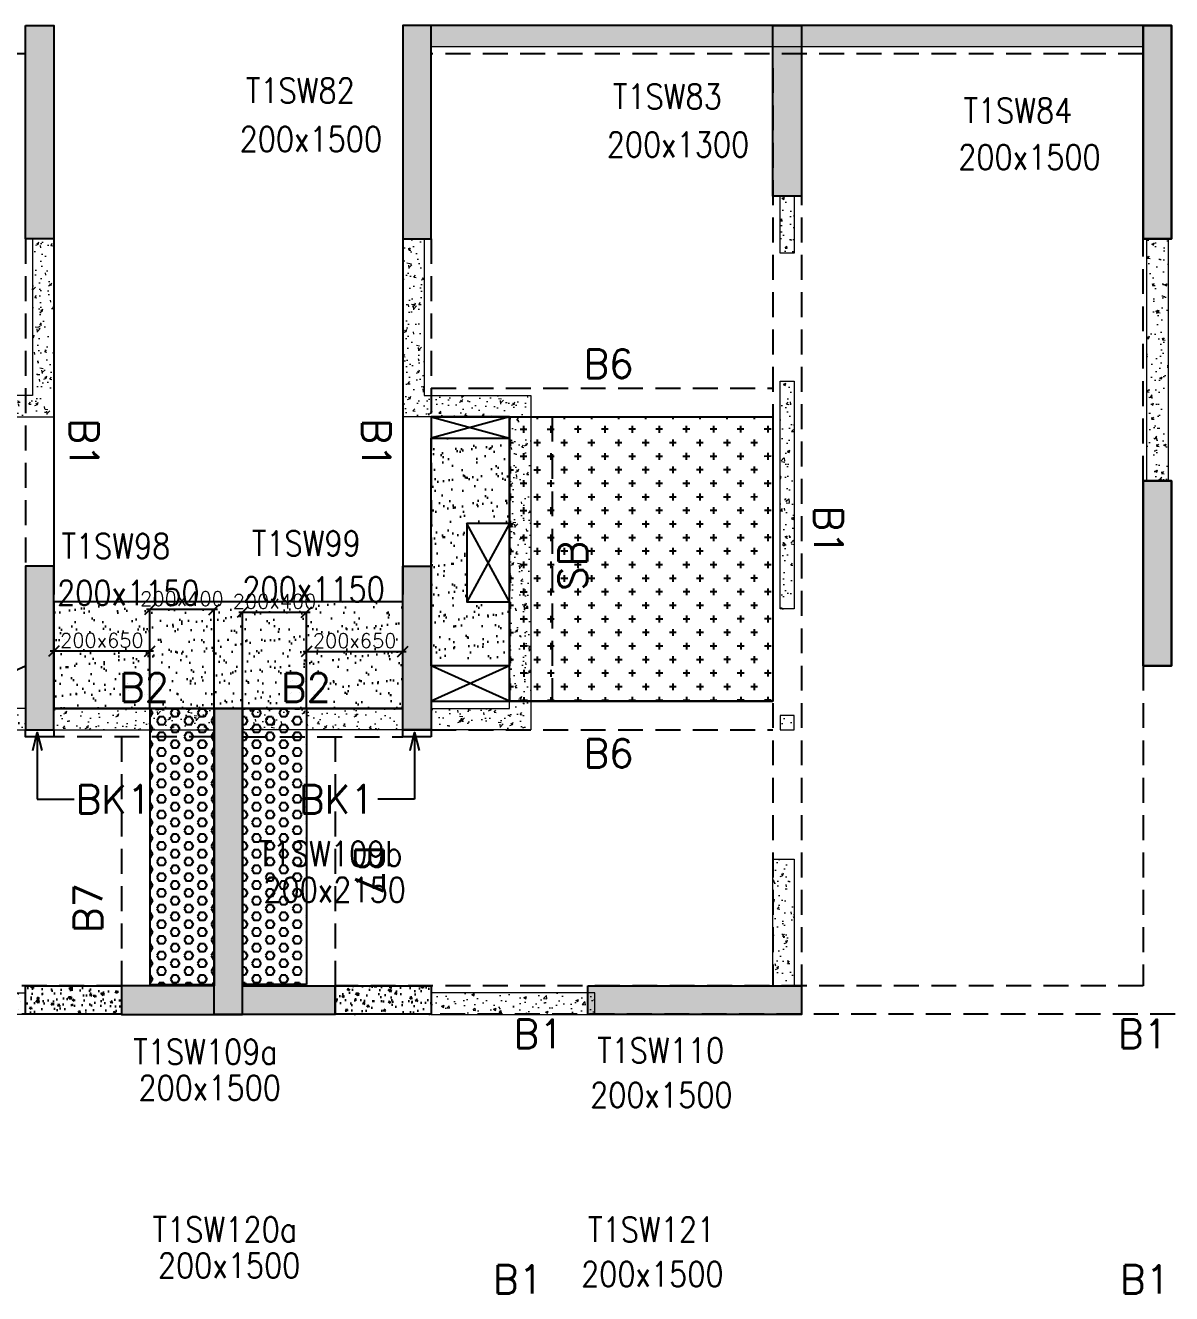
# Model space of a CAD drawing. Header units: millimetres. Extents: x 1078357 to 2594950, y -4969473 to -4636555.
# Drawn here: x 1979251 to 1987301, y -4662117 to -4653204 of the extents above; entities that cross this region are included whole.
import ezdxf

# ---------------------------------------------------------------- set-up
doc = ezdxf.new("R2010")
doc.units = ezdxf.units.MM
doc.header["$PDMODE"] = 35
for name, pattern in [('CONTINOUS', [0]), ('HIDDEN', [0.375, 0.25, -0.125]), ('New Retail block$0$CONTINOUS', [0])]:
    doc.linetypes.add(name, pattern=pattern)
doc.layers.get('0').update_dxf_attribs({"lineweight": 0})
doc.layers.get('Defpoints').update_dxf_attribs({"lineweight": 0})
for name, color, linetype, lineweight in [('A-_ANOTDIMA_D-', 6, 'Continuous', 13), ('COL. NO.', 30, 'Continuous', 25), ('COL. SIZE', 7, 'Continuous', 25), ('DIM', 9, 'Continuous', 25), ('HATCH', 8, 'Continuous', 30), ('RCC UPSTAND', 43, 'Continuous', 30), ('S-NON STR RCC WALL', 8, 'Continuous', 0)]:
    doc.layers.add(name, color=color, linetype=linetype, lineweight=lineweight)
for name, color, linetype in [('B-200x325', 201, 'HIDDEN'), ('B-200x375', 41, 'HIDDEN'), ('B-200x650', 241, 'HIDDEN'), ('B-300xSLAB THK.', 151, 'Continuous'), ('BK1-200x650', 241, 'HIDDEN'), ('DC BEAM NO.', 7, 'Continuous'), ('DROP SLAB', 8, 'Continuous'), ('NON STR. RCC WALL', 6, 'Continuous'), ('S-COLUMN_SHEAR WALL', 1, 'Continuous'), ('S-PROJECTION', 54, 'New Retail block$0$CONTINOUS'), ('SLAB FOLD', 8, 'Continuous')]:
    doc.layers.add(name, color=color, linetype=linetype)
doc.styles.add('Roman', font='romans')
doc.styles.add('ROMANS', font='romans.shx', dxfattribs={"width": 0.85})
doc.dimstyles.new('HARESH', dxfattribs={"dimtxt": 150, "dimasz": 75, "dimexe": 0, "dimexo": 0, "dimgap": 25, "dimtad": 1, "dimdec": 0, "dimdsep": 46, "dimtxsty": 'Roman', "dimblk": 'OBLIQUE', "dimcen": 225, "dimdle": 25, "dimclrd": 2, "dimclre": 2, "dimclrt": 7, "dimadec": 8, "dimazin": 1, "dimtfac": 1, "dimtdec": 0, "dimtmove": 0, "dimatfit": 0, "dimfxl": 1, "dimlwd": -1, "dimlwe": -1, "dimarcsym": 0})
pattern_1 = [(50, (-4410069.28, 23210408.14), (182.184669, -15.9390855), [19.05, -209.55]), (355, (-4410069.28, 23210408.14), (-35.2434214, 191.0568452), [15.24, -167.6405842]), (100.4514447, (-4410054.1, 23210406.81), (146.9412471, 175.1177519), [16.1900088, -178.0902446]), (46.1842, (-4410069.28, 23210458.94), (271.0790409, -42.042328), [28.575, -314.325]), (96.6355576, (-4410046.7, 23210455.44), (237.404134, 247.4261246), [24.2850231, -267.1356082]), (351.1841512, (-4410069.28, 23210458.94), (237.404134, 247.4261246), [22.859967, -251.459732]), (21, (-4410043.88, 23210446.24), (151.6143913, -102.2651982), [19.05, -209.55]), (326, (-4410043.88, 23210446.24), (61.8020283, 184.1879661), [15.24, -167.64]), (71.451445, (-4410031.24, 23210437.72), (213.4164193, 81.9227689), [16.1900088, -178.0899376]), (37.5, (-4410069.28, 23210408.14), (3.08860325, 84.55503887), [0, -165.608, 0, -170.18, 0, -168.275]), (7.5, (-4410069.28, 23210408.14), (66.8196625, 100.18057482), [0, -97.028, 0, -161.798, 0, -64.135]), (327.5, (-4410125.92, 23210408.14), (135.59059517, -5.728744), [0, -63.5, 0, -198.12, 0, -262.89]), (317.5, (-4410151.32, 23210408.14), (148.1291814, 25.42649103), [0, -82.55, 0, -131.572, 0, -186.69])]
pattern_2 = [(140, (-1216073.79, -7197373.38), (12.550427, 143.4520365), [15, -165]), (85, (-1216073.79, -7197373.38), (-150.438427, -27.7502667), [12, -132]), (190.4514445, (-1216072.74, -7197361.43), (-137.887998, 115.7017693), [12.7480384, -140.2284224]), (136.1842, (-1216113.79, -7197373.38), (33.103856, 213.448266), [22.5, -247.5]), (186.6356355, (-1216111.03, -7197355.6), (-194.82372, 186.932389), [19.122068, -210.342752]), (81.184164, (-1216113.8, -7197373.38), (-194.82372, 186.932389), [18, -198]), (111, (-1216103.79, -7197353.38), (80.523778, 119.3814104), [15, -165]), (56, (-1216103.79, -7197353.38), (-145.030009, 48.6630664), [12, -132]), (161.4514447, (-1216097.08, -7197343.43), (-64.5062306, 168.0444753), [12.748038, -140.2284224]), (127.5, (-1216073.79, -7197373.38), (-66.57877077, 2.43197106), [0, -130.4, 0, -134, 0, -132.5]), (97.5, (-1216073.79, -7197373.38), (-78.8823424, 52.6139075), [0, -76.4, 0, -127.4, 0, -50.5]), (57.5, (-1216073.79, -7197417.98), (4.51097435, 106.7644872), [0, -50, 0, -156, 0, -207]), (47.5, (-1216073.79, -7197437.98), (-20.0209965, 116.6372339), [0, -65, 0, -103.6, 0, -147])]
pattern_3 = [(180, (1932026.365, -4471198.795), (-7e-15, -54.992613), [31.75, -63.5]), (300, (1932026.365, -4471198.795), (47.625, 27.496307), [31.75, -63.5]), (240, (1931994.615, -4471198.795), (47.625, -27.496307), [31.75, -63.5])]

# ---------------------------------------------------------------- blocks, each defined once
blk = doc.blocks.new('_Oblique')
at = {"color": 0, "linetype": 'ByBlock', "lineweight": -2}
blk.add_line((-0.5, -0.5), (0.5, 0.5), dxfattribs=at)
blk = doc.blocks.new('*D1504')
at = {"layer": 'Defpoints', "color": 0, "ltscale": 700, "transparency": 16777216}
for p in [(1980125.9, -4657308.2), (1980125.9, -4658003.3, 0), (1980576, -4658003.3, 0)]:
    blk.add_point(p, dxfattribs=at)
at = {"layer": 'DIM', "color": 2, "ltscale": 700, "transparency": 16777216}
for p, q in [((1980601, -4657308.2), (1980100.9, -4657308.2)), ((1980125.9, -4658003.3), (1980125.9, -4657308.2)), ((1980576, -4658003.3), (1980576, -4657308.2))]:
    blk.add_line(p, q, dxfattribs=at)
at = {"layer": 'DIM', "color": 2, "ltscale": 700, "transparency": 16777216, "xscale": 75, "yscale": 75, "zscale": 75, "rotation": 180}
blk.add_blockref('_Oblique', (1980125.9, -4657308.2), dxfattribs=at)
at = {"layer": 'DIM', "color": 2, "ltscale": 700, "transparency": 16777216, "xscale": 75, "yscale": 75, "zscale": 75}
blk.add_blockref('_Oblique', (1980576, -4657308.2), dxfattribs=at)
at = {"layer": 'DIM', "color": 7, "ltscale": 700, "transparency": 16777216, "insert": (1980350.9, -4657233.2), "char_height": 150, "attachment_point": 5, "style": 'Roman'}
blk.add_mtext('{\\H0.666667x;200x400}', dxfattribs=at)
blk = doc.blocks.new('*D1505')
at = {"layer": 'Defpoints', "color": 0, "ltscale": 700, "transparency": 16777216}
for p in [(1979451.2, -4657601.2), (1979451.2, -4658003.3, 0), (1980125.9, -4658003.3, 0)]:
    blk.add_point(p, dxfattribs=at)
at = {"layer": 'DIM', "color": 2, "ltscale": 700, "transparency": 16777216}
for p, q in [((1980150.9, -4657601.2), (1979426.2, -4657601.2)), ((1979451.2, -4658003.3), (1979451.2, -4657601.2)), ((1980125.9, -4658003.3), (1980125.9, -4657601.2))]:
    blk.add_line(p, q, dxfattribs=at)
at = {"layer": 'DIM', "color": 2, "ltscale": 700, "transparency": 16777216, "xscale": 75, "yscale": 75, "zscale": 75, "rotation": 180}
blk.add_blockref('_Oblique', (1979451.2, -4657601.2), dxfattribs=at)
at = {"layer": 'DIM', "color": 2, "ltscale": 700, "transparency": 16777216, "xscale": 75, "yscale": 75, "zscale": 75}
blk.add_blockref('_Oblique', (1980125.9, -4657601.2), dxfattribs=at)
at = {"layer": 'DIM', "color": 7, "ltscale": 700, "transparency": 16777216, "insert": (1979788.5, -4657526.2), "char_height": 150, "attachment_point": 5, "style": 'Roman'}
blk.add_mtext('{\\H0.666667x;200x650}', dxfattribs=at)
blk = doc.blocks.new('*D1506')
at = {"layer": 'Defpoints', "color": 0, "ltscale": 700, "transparency": 16777216}
for p in [(1981226.2, -4657326.5), (1980776, -4658003.3, 0), (1981226.2, -4658003.3, 0)]:
    blk.add_point(p, dxfattribs=at)
at = {"layer": 'DIM', "color": 2, "ltscale": 700, "transparency": 16777216}
for p, q in [((1980751, -4657326.5), (1981251.2, -4657326.5)), ((1980776, -4658003.3), (1980776, -4657326.5)), ((1981226.2, -4658003.3), (1981226.2, -4657326.5))]:
    blk.add_line(p, q, dxfattribs=at)
at = {"layer": 'DIM', "color": 2, "ltscale": 700, "transparency": 16777216, "xscale": 75, "yscale": 75, "zscale": 75, "rotation": 180}
blk.add_blockref('_Oblique', (1980776, -4657326.5), dxfattribs=at)
at = {"layer": 'DIM', "color": 2, "ltscale": 700, "transparency": 16777216, "xscale": 75, "yscale": 75, "zscale": 75}
blk.add_blockref('_Oblique', (1981226.2, -4657326.5), dxfattribs=at)
at = {"layer": 'DIM', "color": 7, "ltscale": 700, "transparency": 16777216, "insert": (1981001.1, -4657251.5), "char_height": 150, "attachment_point": 5, "style": 'Roman'}
blk.add_mtext('{\\H0.666667x;200x400}', dxfattribs=at)
blk = doc.blocks.new('*D1507')
at = {"layer": 'Defpoints', "color": 0, "ltscale": 700, "transparency": 16777216}
for p in [(1981901, -4657603.2), (1981226.2, -4658003.3, 0), (1981901, -4658003.3, 0)]:
    blk.add_point(p, dxfattribs=at)
at = {"layer": 'DIM', "color": 2, "ltscale": 700, "transparency": 16777216}
for p, q in [((1981201.2, -4657603.2), (1981926, -4657603.2)), ((1981226.2, -4658003.3), (1981226.2, -4657603.2)), ((1981901, -4658003.3), (1981901, -4657603.2))]:
    blk.add_line(p, q, dxfattribs=at)
at = {"layer": 'DIM', "color": 2, "ltscale": 700, "transparency": 16777216, "xscale": 75, "yscale": 75, "zscale": 75, "rotation": 180}
blk.add_blockref('_Oblique', (1981226.2, -4657603.2), dxfattribs=at)
at = {"layer": 'DIM', "color": 2, "ltscale": 700, "transparency": 16777216, "xscale": 75, "yscale": 75, "zscale": 75}
blk.add_blockref('_Oblique', (1981901, -4657603.2), dxfattribs=at)
at = {"layer": 'DIM', "color": 7, "ltscale": 700, "transparency": 16777216, "insert": (1981563.6, -4657528.2), "char_height": 150, "attachment_point": 5, "style": 'Roman'}
blk.add_mtext('{\\H0.666667x;200x650}', dxfattribs=at)
blk = doc.blocks.new('G$CD63B60BD')
at = {"layer": 'COL. NO.', "linetype": 'Continuous', "style": 'ROMANS', "width": 0.85}
for s, p in [('T1SW82', (51473.7, 15355.1, -320.4)), ('T1SW83', (54051.3, 15312.4, -320.4)), ('T1SW84', (56513, 15214, -320.4)), ('T1SW98', (50178.3, 12153.5, -320.4)), ('T1SW99', (51515.8, 12172.6, -320.4)), ('T1SW109b', (51560.1, 9990.9, -320.4)), ('T1SW109a', (50682.7, 8599.4, -320.4)), ('T1SW110', (53940.3, 8609.2, -320.4)), ('T1SW120a', (50819.1, 7351, -320.4)), ('T1SW121', (53876.8, 7350.6, -320.4))]:
    blk.add_text(s, height=175, dxfattribs=at).set_placement(p)
at = {"layer": 'COL. SIZE', "linetype": 'Continuous', "style": 'ROMANS', "width": 0.85}
for s, p in [('200x1500', (51429.5, 15013.4, -320.4)), ('200x1300', (54007.9, 14974.9, -320.4)), ('200x1500', (56476.2, 14886.5, -320.4)), ('200x1150', (50147.8, 11824.4, -320.4)), ('200x1150', (51448.7, 11849.2, -320.4)), ('200x2150', (51596.4, 9737.5, -320.4)), ('200x1500', (50719, 8346, -320.4)), ('200x1500', (53891.1, 8295.7, -320.4)), ('200x1500', (50855.3, 7097.7, -320.4)), ('200x1500', (53827.7, 7037.1, -320.4))]:
    blk.add_text(s, height=175, dxfattribs=at).set_placement(p)

msp = doc.modelspace()

# ---------------------------------------------------------------- hatches: boundary and pattern name
at = {"layer": 'DROP SLAB'}
h = msp.add_hatch(dxfattribs=at)
h.set_pattern_fill('CROSS', color=8, scale=15, angle=179.96921)
h.set_pattern_definition([(180.03079016, (-1335090.53, 9384502.61), (-95.1987999, -95.3011726), [47.625, -142.875]), (270.03079016, (-1335114.35, 9384526.41), (95.3011726, -95.1987999), [47.625, -142.875])])
h.paths.add_polyline_path([(1982651.2, -4655954.1), (1984501.2, -4655954.1), (1984501.2, -4657953.9), (1982651.2, -4657953.9)])
at = {"layer": 'HATCH'}
h = msp.add_hatch(dxfattribs=at)
h.set_pattern_fill('AR-SAND', color=8, scale=3, angle=179.97015)
h.set_pattern_definition([(37.47015413, (-3052781.78, 18702404.82), (-4.72361136, 146.8264517), [0, -115.824, 0, -129.54, 0, -123.825]), (7.4701541, (-3052781.78, 18702404.82), (134.9689868, 214.9772528), [0, -62.484, 0, -104.394, 0, -40.005]), (327.4701541, (-3052875.51, 18702404.87), (237.2979035, 0.3075449), [0, -38.1, 0, -137.16, 0, -179.07]), (317.4701541, (-3052875.5, 18702404.87), (229.1017424, 66.759465), [0, -19.05, 0, -89.916, 0, -102.87])])
h.paths.add_polyline_path([(1982101.2, -4656103.8), (1982651.2, -4656103.8), (1982651.2, -4656703.8), (1982351.2, -4656703.8), (1982351.2, -4657253.8), (1982651.2, -4657253.7), (1982651.2, -4657703.8), (1982101.2, -4657703.8)])
h = msp.add_hatch(dxfattribs=at)
h.set_pattern_fill('AR-SAND', color=8, scale=3, angle=179.97015)
h.set_pattern_definition([(37.4701541, (-2042356.74, 14018335.58), (-4.72361136, 146.8264517), [0, -115.824, 0, -129.54, 0, -123.825]), (7.4701541, (-2042356.74, 14018335.58), (134.9689868, 214.9772528), [0, -62.484, 0, -104.394, 0, -40.005]), (327.4701541, (-2042450.47, 14018335.63), (237.2979035, 0.3075449), [0, -38.1, 0, -137.16, 0, -179.07]), (317.4701541, (-2042450.47, 14018335.63), (229.1017424, 66.759465), [0, -19.05, 0, -89.916, 0, -102.87])])
h.paths.add_polyline_path([(1981901.2, -4657253.8), (1979451.2, -4657253.8), (1979451.5, -4658003.8), (1981901.5, -4658003.8)])
h = msp.add_hatch(dxfattribs=at)
h.set_pattern_fill('AR-SAND', color=8, scale=3, angle=179.97015)
h.set_pattern_definition([(37.4701541, (-2042356.83, 14018335.58), (-4.72361136, 146.8264517), [0, -115.824, 0, -129.54, 0, -123.825]), (7.4701541, (-2042356.83, 14018335.58), (134.9689868, 214.9772528), [0, -62.484, 0, -104.394, 0, -40.005]), (327.4701541, (-2042450.56, 14018335.63), (237.2979035, 0.3075449), [0, -38.1, 0, -137.16, 0, -179.07]), (317.4701541, (-2042450.56, 14018335.63), (229.1017424, 66.759465), [0, -19.05, 0, -89.916, 0, -102.87])])
h.paths.add_polyline_path([(1981901.4, -4657403.8), (1979451.4, -4657403.8), (1979451.4, -4658003.8), (1981901.4, -4658003.8)])
at = {"layer": 'RCC UPSTAND'}
h = msp.add_hatch(dxfattribs=at)
h.set_pattern_fill('AR-CONC', color=8, scale=20, angle=90)
h.set_pattern_definition(pattern_2)
h.paths.add_polyline_path([(1979251.2, -4659953.8), (1979926.2, -4659953.8), (1979926.2, -4660153.7), (1979251.2, -4660153.7)])
h = msp.add_hatch(dxfattribs=at)
h.set_pattern_fill('AR-CONC', color=8, scale=20, angle=90)
h.set_pattern_definition(pattern_2)
h.paths.add_polyline_path([(1981426.2, -4659953.7), (1982101.2, -4659953.7), (1982101.2, -4660153.7), (1981426.2, -4660153.7)])
at = {"layer": 'S-COLUMN_SHEAR WALL', "lineweight": 25}
h = msp.add_hatch(color=1, dxfattribs=at)
h.dxf.hatch_style = 1
h.paths.add_polyline_path([(1979251.2, -4653203.8), (1979451.2, -4653203.8), (1979451.2, -4654703.8), (1979251.2, -4654703.8)])
at = {"layer": 'S-COLUMN_SHEAR WALL', "lineweight": 25, "extrusion": (1.00316e-06, 1.91639e-11, 1)}
h = msp.add_hatch(color=1, dxfattribs=at)
h.dxf.hatch_style = 1
h.paths.add_polyline_path([(1982101.2, -4653203.8), (1981901.2, -4653203.8), (1981901.2, -4654703.8), (1982101.2, -4654703.8)])
at = {"layer": 'S-COLUMN_SHEAR WALL', "lineweight": 25}
h = msp.add_hatch(color=1, dxfattribs=at)
h.dxf.hatch_style = 1
h.paths.add_polyline_path([(1984501.2, -4654403.9), (1984701.2, -4654403.9), (1984701.2, -4653203.8), (1984501.2, -4653203.8)])
at = {"layer": 'S-COLUMN_SHEAR WALL', "lineweight": 25, "extrusion": (-1.00316e-06, 2.11765e-11, 1)}
h = msp.add_hatch(color=1, dxfattribs=at)
h.dxf.hatch_style = 1
h.paths.add_polyline_path([(1987101.2, -4653203.9), (1987301.2, -4653203.9), (1987301.2, -4654703.8), (1987101.2, -4654703.8)])
at = {"layer": 'S-COLUMN_SHEAR WALL', "lineweight": 25, "extrusion": (1.00316e-06, 1.91639e-11, 1)}
h = msp.add_hatch(color=1, dxfattribs=at)
h.dxf.hatch_style = 1
h.paths.add_polyline_path([(1987301.2, -4653203.9), (1987101.2, -4653203.9), (1987101.2, -4654703.8), (1987301.2, -4654703.8)])
at = {"layer": 'S-COLUMN_SHEAR WALL', "lineweight": 25, "extrusion": (-1.00316e-06, 2.11765e-11, 1)}
h = msp.add_hatch(color=1, dxfattribs=at)
h.dxf.hatch_style = 1
h.paths.add_polyline_path([(1987101.2, -4657703.8), (1987301.2, -4657703.8), (1987301.2, -4656403.8), (1987101.2, -4656403.8)])
at = {"layer": 'S-COLUMN_SHEAR WALL', "lineweight": 25, "extrusion": (1.00316e-06, 1.91639e-11, 1)}
h = msp.add_hatch(color=1, dxfattribs=at)
h.dxf.hatch_style = 1
h.paths.add_polyline_path([(1987301.2, -4657703.8), (1987101.2, -4657703.8), (1987101.2, -4656403.8), (1987301.2, -4656403.8)])
at = {"layer": 'S-COLUMN_SHEAR WALL', "lineweight": 25}
h = msp.add_hatch(color=1, dxfattribs=at)
h.dxf.hatch_style = 1
h.paths.add_polyline_path([(1979251.2, -4658153.8), (1979451.2, -4658153.8), (1979451.2, -4657003.8), (1979251.2, -4657003.8)])
at = {"layer": 'S-COLUMN_SHEAR WALL', "lineweight": 25, "extrusion": (1.00316e-06, 1.91639e-11, 1)}
h = msp.add_hatch(color=1, dxfattribs=at)
h.dxf.hatch_style = 1
h.paths.add_polyline_path([(1982101.2, -4658153.8), (1981901.2, -4658153.8), (1981901.2, -4657003.8), (1982101.2, -4657003.8)])
at = {"layer": 'S-COLUMN_SHEAR WALL', "lineweight": 25}
h = msp.add_hatch(color=1, dxfattribs=at)
h.dxf.hatch_style = 1
h.paths.add_polyline_path([(1980576.2, -4659953.8), (1979926.2, -4659953.8), (1979926.2, -4660153.8), (1980776.2, -4660153.8), (1980776.2, -4658003.8), (1980576.2, -4658003.8)])
at = {"layer": 'S-COLUMN_SHEAR WALL', "lineweight": 25, "extrusion": (1.00316e-06, 1.91639e-11, 1)}
h = msp.add_hatch(color=1, dxfattribs=at)
h.dxf.hatch_style = 1
h.paths.add_polyline_path([(1980776.2, -4659953.8), (1981426.2, -4659953.8), (1981426.2, -4660153.8), (1980576.2, -4660153.8), (1980576.2, -4658003.8), (1980776.2, -4658003.8)])
at = {"layer": 'S-COLUMN_SHEAR WALL', "lineweight": 25}
h = msp.add_hatch(color=1, dxfattribs=at)
h.dxf.hatch_style = 1
h.paths.add_polyline_path([(1983201.2, -4659953.8), (1984701.2, -4659953.8), (1984701.2, -4660153.8), (1983201.2, -4660153.8)])
at = {"layer": 'S-NON STR RCC WALL'}
h = msp.add_hatch(dxfattribs=at)
h.set_pattern_fill('AR-CONC', color=256, angle=180)
h.set_pattern_definition([(50, (-5507294, 27894427.33), (182.184669, -15.93908554), [19.05, -209.55]), (355, (-5507294, 27894427.33), (-35.2434214, 191.0568452), [15.24, -167.6405842]), (100.4514447, (-5507278.81, 27894426), (146.9412471, 175.1177519), [16.1900088, -178.0902446]), (46.1842, (-5507294, 27894478.13), (271.0790409, -42.042328), [28.575, -314.325]), (96.6355576, (-5507271.4, 27894474.62), (237.404134, 247.4261246), [24.2850231, -267.1356082]), (351.1841512, (-5507294, 27894478.13), (237.404134, 247.4261246), [22.859967, -251.459732]), (21, (-5507268.6, 27894465.43), (151.6143913, -102.2651982), [19.05, -209.55]), (326, (-5507268.6, 27894465.43), (61.8020283, 184.1879661), [15.24, -167.64]), (71.451445, (-5507255.96, 27894456.9), (213.4164193, 81.9227689), [16.1900088, -178.0899376]), (37.5, (-5507293.994, 27894427.326), (3.08860325, 84.55503887), [0, -165.608, 0, -170.18, 0, -168.275]), (7.5, (-5507293.99, 27894427.33), (66.8196625, 100.18057482), [0, -97.028, 0, -161.798, 0, -64.135]), (327.5, (-5507350.636, 27894427.326), (135.59059517, -5.72874399), [0, -63.5, 0, -198.12, 0, -262.89]), (317.5, (-5507376.04, 27894427.33), (148.1291814, 25.42649103), [0, -82.55, 0, -131.572, 0, -186.69])])
h.paths.add_polyline_path([(1982104.3, -4653203.8), (1987101.4, -4653203.8), (1987101.4, -4653353.8), (1982104.3, -4653353.8)])
h = msp.add_hatch(dxfattribs=at)
h.set_pattern_fill('AR-CONC', color=256, angle=180)
h.set_pattern_definition([(50, (1984614.44, -4793872.02), (182.18467, -15.93909), [19.05, -209.55]), (355, (1984614.44, -4793872.02), (-35.24342, 191.05685), [15.24, -167.64058]), (100.45144, (1984629.62, -4793873.35), (146.94125, 175.11775), [16.19, -178.09024]), (46.1842, (1984614.44, -4793821.22), (271.07904, -42.04233), [28.575, -314.325]), (96.63556, (1984637.03, -4793824.72), (237.40413, 247.4261), [24.285, -267.1356]), (351.18415, (1984614.44, -4793821.22), (237.40413, 247.4261), [22.85997, -251.45973]), (21, (1984639.84, -4793833.92), (151.61439, -102.2652), [19.05, -209.55]), (326, (1984639.84, -4793833.92), (61.80203, 184.18797), [15.24, -167.64]), (71.45144, (1984652.48, -4793842.44), (213.41642, 81.92277), [16.19, -178.08994]), (37.5, (1984614.44, -4793872.02), (3.088603, 84.55504), [0, -165.608, 0, -170.18, 0, -168.275]), (7.5, (1984614.44, -4793872.02), (66.81966, 100.180575), [0, -97.028, 0, -161.798, 0, -64.135]), (327.5, (1984557.8, -4793872.02), (135.590595, -5.728744), [0, -63.5, 0, -198.12, 0, -262.89]), (317.5, (1984532.4, -4793872.02), (148.12918, 25.42649), [0, -82.55, 0, -131.572, 0, -186.69])])
h.paths.add_polyline_path([(1984551.4, -4654403.8), (1984651.4, -4654403.8), (1984651.4, -4654803.8), (1984551.4, -4654803.8)])
h = msp.add_hatch(dxfattribs=at)
h.set_pattern_fill('AR-CONC', color=256)
h.set_pattern_definition(pattern_1)
h.paths.add_polyline_path([(1978551.4, -4655803.8), (1978551.4, -4658153.8), (1979251.4, -4658153.8), (1979251.4, -4658003.8), (1978701.4, -4658003.8), (1978701.4, -4655953.8), (1979451.4, -4655953.8), (1979451.4, -4654703.8), (1979301.4, -4654703.8), (1979301.4, -4655803.8)])
h = msp.add_hatch(dxfattribs=at)
h.set_pattern_fill('AR-CONC', color=256, angle=180)
h.set_pattern_definition(pattern_1)
h.paths.add_polyline_path([(1982801.4, -4655803.8), (1982801.4, -4658153.8), (1982101.4, -4658153.8), (1982101.4, -4658003.8), (1982651.4, -4658003.8), (1982651.4, -4655953.8), (1981901.4, -4655953.8), (1981901.4, -4654703.8), (1982051.4, -4654703.8), (1982051.4, -4655803.8)])
at = {"layer": 'S-NON STR RCC WALL', "ltscale": 700}
h = msp.add_hatch(dxfattribs=at)
h.set_pattern_fill('AR-CONC', color=256)
h.set_pattern_definition([(50, (854010.1, -109569.26), (182.184669, -15.9390855), [19.05, -209.55]), (355, (854010.1, -109569.26), (-35.2434214, 191.056845), [15.24, -167.640584]), (100.4514447, (854025.29, -109570.59), (146.941247, 175.117752), [16.190009, -178.0902446]), (46.1842, (854010.1, -109518.46), (271.079041, -42.042328), [28.575, -314.325]), (96.6355576, (854032.7, -109521.96), (237.404134, 247.426125), [24.285023, -267.135608]), (351.184151, (854010.1, -109518.46), (237.404134, 247.426125), [22.859967, -251.459732]), (21, (854035.5, -109531.16), (151.6143913, -102.265198), [19.05, -209.55]), (326, (854035.5, -109531.16), (61.802028, 184.187966), [15.24, -167.64]), (71.451445, (854048.14, -109539.68), (213.416419, 81.922769), [16.190009, -178.0899376]), (37.5, (854010.104, -109569.26), (3.08860325, 84.5550389), [0, -165.608, 0, -170.18, 0, -168.275]), (7.5, (854010.1, -109569.26), (66.8196625, 100.1805748), [0, -97.028, 0, -161.798, 0, -64.135]), (327.5, (853953.46, -109569.26), (135.5905952, -5.728744), [0, -63.5, 0, -198.12, 0, -262.89]), (317.5, (853928.06, -109569.26), (148.1291814, 25.426491), [0, -82.55, 0, -131.572, 0, -186.69])])
h.paths.add_polyline_path([(1987126.4, -4654703.8), (1987276.4, -4654703.8), (1987276.4, -4656403.8), (1987126.4, -4656403.8)])
at = {"layer": 'S-NON STR RCC WALL'}
h = msp.add_hatch(dxfattribs=at)
h.set_pattern_fill('AR-CONC', color=256, angle=180)
h.set_pattern_definition([(50, (3081839.16, -9477891.21), (182.184669, -15.9390855), [19.05, -209.55]), (355, (3081839.16, -9477891.2), (-35.2434214, 191.056845), [15.24, -167.640584]), (100.4514447, (3081854.34, -9477892.54), (146.941247, 175.117752), [16.190009, -178.0902446]), (46.1842, (3081839.16, -9477840.4), (271.079041, -42.042328), [28.575, -314.325]), (96.6355576, (3081861.75, -9477843.9), (237.404134, 247.426125), [24.285023, -267.135608]), (351.184151, (3081839.16, -9477840.4), (237.404134, 247.426125), [22.859967, -251.459732]), (21, (3081864.56, -9477853.11), (151.6143913, -102.265198), [19.05, -209.55]), (326, (3081864.56, -9477853.1), (61.802028, 184.187966), [15.24, -167.64]), (71.451445, (3081877.2, -9477861.63), (213.416419, 81.922769), [16.190009, -178.0899376]), (37.5, (3081839.16, -9477891.21), (3.08860325, 84.5550389), [0, -165.608, 0, -170.18, 0, -168.275]), (7.5, (3081839.16, -9477891.21), (66.8196625, 100.1805748), [0, -97.028, 0, -161.798, 0, -64.135]), (327.5, (3081782.515, -9477891.21), (135.5905952, -5.728744), [0, -63.5, 0, -198.12, 0, -262.89]), (317.5, (3081757.11, -9477891.21), (148.1291814, 25.426491), [0, -82.55, 0, -131.572, 0, -186.69])])
h.paths.add_polyline_path([(1984551.4, -4655703.8), (1984651.4, -4655703.8), (1984651.4, -4657303.8), (1984551.4, -4657303.8)])
h = msp.add_hatch(dxfattribs=at)
h.set_pattern_fill('AR-CONC', color=256)
h.set_pattern_definition(pattern_1)
h.paths.add_polyline_path([(1980576.4, -4658003.8), (1979451.4, -4658003.8), (1979451.4, -4658153.8), (1980576.4, -4658153.8)])
h = msp.add_hatch(dxfattribs=at)
h.set_pattern_fill('AR-CONC', color=256, angle=180)
h.set_pattern_definition(pattern_1)
h.paths.add_polyline_path([(1980776.4, -4658003.8), (1981901.4, -4658003.8), (1981901.4, -4658153.8), (1980776.4, -4658153.8)])
h = msp.add_hatch(dxfattribs=at)
h.set_pattern_fill('AR-CONC', color=256, angle=180)
h.set_pattern_definition([(50, (3081825.94, -9479255.87), (182.184669, -15.9390855), [19.05, -209.55]), (355, (3081825.94, -9479255.87), (-35.2434214, 191.056845), [15.24, -167.640584]), (100.4514447, (3081841.12, -9479257.2), (146.941247, 175.117752), [16.190009, -178.0902446]), (46.1842, (3081825.94, -9479205.07), (271.079041, -42.042328), [28.575, -314.325]), (96.6355576, (3081848.53, -9479208.58), (237.404134, 247.426125), [24.285023, -267.135608]), (351.184151, (3081825.94, -9479205.07), (237.404134, 247.426125), [22.859967, -251.459732]), (21, (3081851.34, -9479217.77), (151.6143913, -102.265198), [19.05, -209.55]), (326, (3081851.34, -9479217.77), (61.802028, 184.187966), [15.24, -167.64]), (71.451445, (3081863.98, -9479226.3), (213.416419, 81.922769), [16.190009, -178.0899376]), (37.5, (3081825.94, -9479255.87), (3.08860325, 84.5550389), [0, -165.608, 0, -170.18, 0, -168.275]), (7.5, (3081825.94, -9479255.87), (66.8196625, 100.1805748), [0, -97.028, 0, -161.798, 0, -64.135]), (327.5, (3081769.3, -9479255.87), (135.5905952, -5.728744), [0, -63.5, 0, -198.12, 0, -262.89]), (317.5, (3081743.9, -9479255.87), (148.1291814, 25.426491), [0, -82.55, 0, -131.572, 0, -186.69])])
h.paths.add_polyline_path([(1984551.4, -4658153.8), (1984651.4, -4658153.8), (1984651.4, -4658053.8), (1984551.4, -4658053.8)])
h = msp.add_hatch(dxfattribs=at)
h.set_pattern_fill('AR-CONC', color=256, angle=180)
h.set_pattern_definition([(50, (-5467033.74, 27894427.32), (182.184669, -15.93908554), [19.05, -209.55]), (355, (-5467033.74, 27894427.32), (-35.2434214, 191.0568452), [15.24, -167.6405842]), (100.4514447, (-5467018.56, 27894425.99), (146.9412471, 175.1177519), [16.1900088, -178.0902446]), (46.1842, (-5467033.74, 27894478.12), (271.0790409, -42.042328), [28.575, -314.325]), (96.6355576, (-5467011.15, 27894474.62), (237.404134, 247.4261246), [24.2850231, -267.1356082]), (351.1841512, (-5467033.74, 27894478.12), (237.404134, 247.4261246), [22.859967, -251.459732]), (21, (-5467008.34, 27894465.42), (151.6143913, -102.2651982), [19.05, -209.55]), (326, (-5467008.34, 27894465.42), (61.8020283, 184.1879661), [15.24, -167.64]), (71.451445, (-5466995.7, 27894456.9), (213.4164193, 81.9227689), [16.1900088, -178.0899376]), (37.5, (-5467033.74, 27894427.32), (3.08860325, 84.55503887), [0, -165.608, 0, -170.18, 0, -168.275]), (7.5, (-5467033.74, 27894427.32), (66.8196625, 100.18057482), [0, -97.028, 0, -161.798, 0, -64.135]), (327.5, (-5467090.38, 27894427.32), (135.59059517, -5.72874399), [0, -63.5, 0, -198.12, 0, -262.89]), (317.5, (-5467115.78, 27894427.32), (148.1291814, 25.42649103), [0, -82.55, 0, -131.572, 0, -186.69])])
h.paths.add_polyline_path([(1984501.4, -4659063.8), (1984651.4, -4659063.8), (1984651.4, -4659953.7), (1984501.4, -4659953.7)])
at = {"layer": 'S-NON STR RCC WALL', "ltscale": 700}
h = msp.add_hatch(dxfattribs=at)
h.set_pattern_fill('AR-CONC', color=256)
h.set_pattern_definition([(50, (854010.1, -118119.31), (182.184669, -15.9390855), [19.05, -209.55]), (355, (854010.1, -118119.31), (-35.2434214, 191.056845), [15.24, -167.640584]), (100.4514447, (854025.29, -118120.64), (146.941247, 175.117752), [16.190009, -178.0902446]), (46.1842, (854010.1, -118068.51), (271.079041, -42.042328), [28.575, -314.325]), (96.6355576, (854032.7, -118072.02), (237.404134, 247.426125), [24.285023, -267.135608]), (351.184151, (854010.1, -118068.5), (237.404134, 247.426125), [22.859967, -251.459732]), (21, (854035.5, -118081.21), (151.6143913, -102.265198), [19.05, -209.55]), (326, (854035.5, -118081.21), (61.802028, 184.187966), [15.24, -167.64]), (71.451445, (854048.14, -118089.74), (213.416419, 81.922769), [16.190009, -178.0899376]), (37.5, (854010.104, -118119.31), (3.08860325, 84.5550389), [0, -165.608, 0, -170.18, 0, -168.275]), (7.5, (854010.1, -118119.31), (66.8196625, 100.1805748), [0, -97.028, 0, -161.798, 0, -64.135]), (327.5, (853953.46, -118119.31), (135.5905952, -5.728744), [0, -63.5, 0, -198.12, 0, -262.89]), (317.5, (853928.06, -118119.31), (148.1291814, 25.426491), [0, -82.55, 0, -131.572, 0, -186.69])])
h.paths.add_polyline_path([(1978101.4, -4660003.8), (1979251.4, -4660003.8), (1979251.4, -4660153.8), (1978101.4, -4660153.8)])
h = msp.add_hatch(dxfattribs=at)
h.set_pattern_fill('AR-CONC', color=256)
h.set_pattern_definition([(50, (1951234.82, -4802138.5), (182.18467, -15.93909), [19.05, -209.55]), (355, (1951234.82, -4802138.5), (-35.24342, 191.05685), [15.24, -167.64058]), (100.45144, (1951250, -4802139.83), (146.94125, 175.11775), [16.19, -178.09024]), (46.1842, (1951234.82, -4802087.7), (271.07904, -42.04233), [28.575, -314.325]), (96.63556, (1951257.4, -4802091.2), (237.40413, 247.42612), [24.285, -267.1356]), (351.18415, (1951234.82, -4802087.7), (237.40413, 247.4261), [22.85997, -251.45973]), (21, (1951260.22, -4802100.4), (151.61439, -102.2652), [19.05, -209.55]), (326, (1951260.22, -4802100.4), (61.80203, 184.18797), [15.24, -167.64]), (71.45144, (1951272.85, -4802108.92), (213.41642, 81.92277), [16.19, -178.08994]), (37.5, (1951234.82, -4802138.5), (3.088603, 84.55504), [0, -165.608, 0, -170.18, 0, -168.275]), (7.5, (1951234.82, -4802138.5), (66.81966, 100.180575), [0, -97.028, 0, -161.798, 0, -64.135]), (327.5, (1951178.18, -4802138.5), (135.590595, -5.728744), [0, -63.5, 0, -198.12, 0, -262.89]), (317.5, (1951152.78, -4802138.5), (148.12918, 25.42649), [0, -82.55, 0, -131.572, 0, -186.69])])
h.paths.add_polyline_path([(1983251.4, -4660003.8), (1982101.4, -4660003.8), (1982101.4, -4660153.8), (1983251.4, -4660153.8)])
at = {"layer": 'SLAB FOLD', "ltscale": 1000}
h = msp.add_hatch(dxfattribs=at)
h.set_pattern_fill('HEX', color=8, scale=10, angle=180)
h.set_pattern_definition(pattern_3)
h.paths.add_polyline_path([(1980576.4, -4659943.2), (1980126.4, -4659943.2), (1980126.4, -4658003.8), (1980576.4, -4658003.8)])
h = msp.add_hatch(dxfattribs=at)
h.set_pattern_fill('HEX', color=8, scale=10, angle=180)
h.set_pattern_definition(pattern_3)
h.paths.add_polyline_path([(1980776.7, -4659943.2), (1981226.7, -4659943.2), (1981226.7, -4658003.8), (1980776.7, -4658003.8)])

# ---------------------------------------------------------------- linework, layer by layer
at = {"layer": 'B-200x325', "ltscale": 700}
for p, q in [((1982101.2, -4655754.1, 0), (1984501.1, -4655754.1, 0)), ((1982101.3, -4658153.9, 0), (1984501.1, -4658153.9, 0))]:
    msp.add_line(p, q, dxfattribs=at)
at = {"layer": 'B-200x325', "linetype": 'Continuous', "ltscale": 700}
for p, q in [((1982101.2, -4655954.1, 0), (1984501.1, -4655954.1, 0)), ((1982101.3, -4657953.9, 0), (1984501.1, -4657953.9, 0))]:
    msp.add_line(p, q, dxfattribs=at)
at = {"layer": 'B-200x375', "ltscale": 700}
for p, q in [((1979926.1, -4658203.9, 0), (1979926.1, -4659953.9, 0)), ((1981426.3, -4658203.9, 0), (1981426.3, -4659953.9, 0))]:
    msp.add_line(p, q, dxfattribs=at)
at = {"layer": 'B-200x375', "linetype": 'Continuous', "ltscale": 700}
for p, q in [((1980126.1, -4658203.9, 0), (1980126.1, -4659943.2, 0)), ((1981226.3, -4658203.9, 0), (1981226.3, -4659943.2, 0))]:
    msp.add_line(p, q, dxfattribs=at)
at = {"layer": 'B-200x650', "linetype": 'CONTINOUS', "ltscale": 700}
for p, q in [((1987101.4, -4653203.8, 0), (1982101.4, -4653203.8, 0)), ((1979451.4, -4654703.8, 0), (1979451.4, -4657203.8, 0)), ((1981901.4, -4654703.8, 0), (1981901.4, -4657203.8, 0)), ((1981901.4, -4658003.8, 0), (1979451.4, -4658003.8, 0))]:
    msp.add_line(p, q, dxfattribs=at)
at = {"layer": 'B-200x650', "linetype": 'HIDDEN', "ltscale": 700}
for p, q in [((1979251.4, -4653403.8, 0), (1974251.4, -4653403.8, 0)), ((1987101.4, -4653403.8, 0), (1982101.4, -4653403.8, 0)), ((1984501.4, -4653503.9, 0), (1984501.4, -4659953.7, 0)), ((1984701.4, -4653503.8, 0), (1984701.4, -4659953.7, 0)), ((1979251.4, -4654703.8, 0), (1979251.4, -4657203.8, 0)), ((1982101.4, -4654703.8, 0), (1982101.4, -4657203.8, 0)), ((1987101.4, -4656403.8, 0), (1987101.4, -4654703.8, 0)), ((1987101.4, -4657703.9, 0), (1987101.4, -4659953.8, 0)), ((1980576.4, -4658203.8, 0), (1979451.4, -4658203.8, 0)), ((1980776.4, -4658203.8, 0), (1981901.4, -4658203.8, 0)), ((1979926.2, -4659953.7, 0), (1974251.4, -4659953.7, 0)), ((1987101.4, -4659953.7, 0), (1981426.2, -4659953.7, 0)), ((1979926.2, -4660153.7, 0), (1974251.4, -4660153.7, 0)), ((1993626.2, -4660153.7, 0), (1981426.2, -4660153.7, 0))]:
    msp.add_line(p, q, dxfattribs=at)
at = {"layer": 'B-300xSLAB THK.', "linetype": 'HIDDEN', "ltscale": 700}
for p, q in [((1982651.1, -4655954, 0), (1982651.1, -4657953.8, 0)), ((1982951.1, -4655954, 0), (1982951.1, -4657953.8, 0))]:
    msp.add_line(p, q, dxfattribs=at)
at = {"layer": 'BK1-200x650', "linetype": 'Continuous', "ltscale": 700, "elevation": 0}
for points in [[(1979451.5, -4658204), (1979251.5, -4658204), (1979251.5, -4658153.9), (1979451.5, -4658153.9)], [(1982101.4, -4658204), (1981901.4, -4658204), (1981901.4, -4658153.9), (1982101.4, -4658153.9)]]:
    msp.add_lwpolyline(points, close=True, dxfattribs=at)
at = {"layer": 'DROP SLAB', "color": 3, "linetype": 'CONTINOUS', "ltscale": 500}
for p, q in [((1982101.2, -4655953.8), (1982651.2, -4656103.8, 0)), ((1982650.4, -4655954, 0), (1982101.2, -4656103.8, 0)), ((1982651.2, -4656703.8), (1982351.2, -4657253.8)), ((1982651.2, -4657253.8), (1982351.2, -4656703.8)), ((1978701.2, -4657953.8, 0), (1979251.2, -4657703.8)), ((1982651.2, -4657953.8, 0), (1982101.2, -4657703.8)), ((1982651.2, -4657703.8), (1982101.4, -4657953.8, 0))]:
    msp.add_line(p, q, dxfattribs=at)
at = {"layer": 'DROP SLAB', "color": 3, "linetype": 'CONTINOUS', "ltscale": 500, "elevation": 0}
for points in [[(1982651.2, -4655954), (1982101.2, -4655954), (1982101.2, -4656103.8), (1982651.2, -4656103.8)], [(1982651.2, -4655954.1), (1984501.2, -4655954.1), (1984501.2, -4657953.9), (1982651.2, -4657953.9)], [(1982651.2, -4656703.8), (1982351.2, -4656703.8), (1982351.2, -4657253.8), (1982651.2, -4657253.8)], [(1982651.2, -4657703.8), (1982101.4, -4657703.8), (1982101.4, -4657953.8), (1982651.2, -4657953.8)]]:
    msp.add_lwpolyline(points, close=True, dxfattribs=at)
at = {"layer": 'NON STR. RCC WALL', "elevation": 0}
for points in [[(1979251.2, -4659953.8), (1979926.2, -4659953.8), (1979926.2, -4660153.7), (1979251.2, -4660153.7)], [(1981426.2, -4659953.7), (1982101.2, -4659953.7), (1982101.2, -4660153.7), (1981426.2, -4660153.7)]]:
    msp.add_lwpolyline(points, close=True, dxfattribs=at)
at = {"layer": 'S-COLUMN_SHEAR WALL', "color": 1, "lineweight": 25, "elevation": 0}
for points in [[(1979251.2, -4653203.8), (1979451.2, -4653203.8), (1979451.2, -4654703.8), (1979251.2, -4654703.8)], [(1984501.2, -4653203.8), (1984701.2, -4653203.8), (1984701.2, -4654403.9), (1984501.2, -4654403.9)], [(1979251.2, -4658153.8), (1979451.2, -4658153.8), (1979451.2, -4657003.8), (1979251.2, -4657003.8)], [(1983201.2, -4659953.8), (1984701.2, -4659953.8), (1984701.2, -4660153.8), (1983201.2, -4660153.8)]]:
    msp.add_lwpolyline(points, close=True, dxfattribs=at)
at = {"layer": 'S-COLUMN_SHEAR WALL', "color": 1, "lineweight": 25, "extrusion": (1.00316e-06, 1.91639e-11, 1), "elevation": 2}
for points in [[(1982101.2, -4653203.8), (1981901.2, -4653203.8), (1981901.2, -4654703.8), (1982101.2, -4654703.8)], [(1987301.2, -4653203.9), (1987101.2, -4653203.9), (1987101.2, -4654703.8), (1987301.2, -4654703.8)], [(1987301.2, -4657703.8), (1987101.2, -4657703.8), (1987101.2, -4656403.8), (1987301.2, -4656403.8)], [(1982101.2, -4658153.8), (1981901.2, -4658153.8), (1981901.2, -4657003.8), (1982101.2, -4657003.8)]]:
    msp.add_lwpolyline(points, close=True, dxfattribs=at)
at = {"layer": 'S-COLUMN_SHEAR WALL', "color": 1, "lineweight": 25, "extrusion": (-1.00316e-06, 2.11765e-11, 1), "elevation": -2}
for points in [[(1987101.2, -4653203.9), (1987301.2, -4653203.9), (1987301.2, -4654703.8), (1987101.2, -4654703.8)], [(1987101.2, -4657703.8), (1987301.2, -4657703.8), (1987301.2, -4656403.8), (1987101.2, -4656403.8)]]:
    msp.add_lwpolyline(points, close=True, dxfattribs=at)
at = {"layer": 'S-COLUMN_SHEAR WALL', "color": 1, "lineweight": 25, "elevation": 0}
msp.add_lwpolyline([(1980576.2, -4659953.8), (1979926.2, -4659953.8), (1979926.2, -4660153.8), (1980776.2, -4660153.8), (1980776.2, -4658003.8), (1980576.2, -4658003.8), (1980576.2, -4659953.8)], dxfattribs=at)
at = {"layer": 'S-COLUMN_SHEAR WALL', "color": 1, "lineweight": 25, "extrusion": (1.00316e-06, 1.91639e-11, 1), "elevation": 2}
msp.add_lwpolyline([(1980776.2, -4659953.8), (1981426.2, -4659953.8), (1981426.2, -4660153.8), (1980576.2, -4660153.8), (1980576.2, -4658003.8), (1980776.2, -4658003.8), (1980776.2, -4659953.8)], dxfattribs=at)
at = {"layer": 'S-NON STR RCC WALL', "elevation": 0}
for points in [[(1982104.3, -4653203.8), (1987101.4, -4653203.8), (1987101.4, -4653353.8), (1982104.3, -4653353.8)], [(1984551.4, -4654403.8), (1984651.4, -4654403.8), (1984651.4, -4654803.8), (1984551.4, -4654803.8)], [(1978551.4, -4655803.8), (1978551.4, -4658153.8), (1979251.4, -4658153.8), (1979251.4, -4658003.8), (1978701.4, -4658003.8), (1978701.4, -4655953.8), (1979451.4, -4655953.8), (1979451.4, -4654703.8), (1979301.4, -4654703.8), (1979301.4, -4655803.8)], [(1982801.4, -4655803.8), (1982801.4, -4658153.8), (1982101.4, -4658153.8), (1982101.4, -4658003.8), (1982651.4, -4658003.8), (1982651.4, -4655953.8), (1981901.4, -4655953.8), (1981901.4, -4654703.8), (1982051.4, -4654703.8), (1982051.4, -4655803.8)], [(1980576.4, -4658003.8), (1979451.4, -4658003.8), (1979451.4, -4658153.8), (1980576.4, -4658153.8)], [(1980776.4, -4658003.8), (1981901.4, -4658003.8), (1981901.4, -4658153.8), (1980776.4, -4658153.8)]]:
    msp.add_lwpolyline(points, close=True, dxfattribs=at)
at = {"layer": 'S-NON STR RCC WALL', "ltscale": 700, "elevation": 0}
for points in [[(1987126.4, -4654703.8), (1987276.4, -4654703.8), (1987276.4, -4656403.8), (1987126.4, -4656403.8)], [(1984551.4, -4655703.8), (1984651.4, -4655703.8), (1984651.4, -4657303.8), (1984551.4, -4657303.8)], [(1984551.4, -4658153.8), (1984651.4, -4658153.8), (1984651.4, -4658053.8), (1984551.4, -4658053.8)], [(1984501.4, -4659063.8), (1984651.4, -4659063.8), (1984651.4, -4659953.7), (1984501.4, -4659953.7)], [(1978101.4, -4660003.8), (1979251.4, -4660003.8), (1979251.4, -4660153.8), (1978101.4, -4660153.8)], [(1983251.4, -4660003.8), (1982101.4, -4660003.8), (1982101.4, -4660153.8), (1983251.4, -4660153.8)]]:
    msp.add_lwpolyline(points, close=True, dxfattribs=at)
at = {"layer": 'S-PROJECTION', "elevation": 0}
msp.add_lwpolyline([(1981901.2, -4657253.8), (1979451.2, -4657253.8), (1979451.5, -4658003.8), (1981901.5, -4658003.8)], close=True, dxfattribs=at)
at = {"layer": 'SLAB FOLD', "color": 8, "ltscale": 1000, "elevation": 0}
msp.add_lwpolyline([(1982101.2, -4656103.8), (1982651.2, -4656103.8), (1982651.2, -4656703.8), (1982351.2, -4656703.8), (1982351.2, -4657253.8), (1982651.2, -4657253.7), (1982651.2, -4657703.8), (1982101.2, -4657703.8), (1982101.2, -4656103.8)], dxfattribs=at)
for points in [[(1980126.2, -4659943.2), (1980576.2, -4659943.2), (1980576.2, -4658003.9), (1980126.2, -4658003.9)], [(1981226.5, -4659943.2), (1980776.4, -4659943.2), (1980776.4, -4658003.9), (1981226.5, -4658003.9)]]:
    msp.add_lwpolyline(points, close=True, dxfattribs=at)

# ---------------------------------------------------------------- block references
at = {"layer": 'A-_ANOTDIMA_D-', "color": 2, "ltscale": 700}
msp.add_blockref('G$CD63B60BD', (1929326.2, -4669103.8, 0), dxfattribs=at)

# ---------------------------------------------------------------- texts
at = {"layer": 'B-200x325', "linetype": 'Continuous', "ltscale": 700, "style": 'ROMANS'}
for p in [(1983170.7, -4655682, -2.7), (1983170.7, -4658419.1, -2.7)]:
    msp.add_text('B6', height=200, rotation=359.99866, dxfattribs=at).set_placement(p)
at = {"layer": 'B-200x375', "linetype": 'Continuous', "ltscale": 700, "style": 'ROMANS'}
for rotation, p in [(269.99866, (1981566.2, -4658963.3, -2.7)), (90.00094, (1979791.2, -4659583.5, -2.7))]:
    msp.add_text('B7', height=200, rotation=rotation, dxfattribs=at).set_placement(p)
at = {"layer": 'B-200x650', "linetype": 'HIDDEN', "ltscale": 500, "style": 'ROMANS'}
for rotation, p in [(269.99906, (1979564, -4655966, -2.7)), (269.99906, (1981615.4, -4655966, -2.7)), (269.99906, (1984791.9, -4656578.8, -2.7)), (359.99906, (1982679, -4660391, -2.7)), (359.99906, (1986924, -4660391, -2.7)), (0.00094, (1982535.3, -4662116.6, -2.7)), (0.00094, (1986938.8, -4662116.6, -2.7))]:
    msp.add_text('B1', height=200, rotation=rotation, dxfattribs=at).set_placement(p)
at = {"layer": 'B-300xSLAB THK.', "linetype": 'Continuous', "ltscale": 700, "style": 'ROMANS'}
msp.add_text('SB', height=200, rotation=90.00094, dxfattribs=at).set_placement((1983195.8, -4657178.1, -2.7))
at = {"layer": 'BK1-200x650', "linetype": 'Continuous', "ltscale": 700, "style": 'ROMANS'}
for rotation, p in [(359.99906, (1979604.6, -4658742.9, -2.7)), (0.00094, (1981172.5, -4658742.9, -2.7))]:
    msp.add_text('BK1', height=200, rotation=rotation, dxfattribs=at).set_placement(p)
at = {"layer": 'DC BEAM NO.', "linetype": 'Continuous', "ltscale": 500, "style": 'ROMANS'}
for p in [(1979909.3, -4657956.7, -2.7), (1981046, -4657956.7, -2.7)]:
    msp.add_text('B2', height=200, dxfattribs=at).set_placement(p)

# ---------------------------------------------------------------- dimensions: what is measured, and where the dimension line sits
at = {"layer": 'DIM', "ltscale": 700}
for base, p1, p2, picture, middle in [((1980125.9, -4657308.2, 0), (1980576, -4658003.3, 0), (1980125.9, -4658003.3, 0), '*D1504', (1980350.9, -4657308.2, 0)), ((1981226.2, -4657326.5, 0), (1980776, -4658003.3, 0), (1981226.2, -4658003.3, 0), '*D1506', (1981001.1, -4657326.5, 0))]:
    dim = msp.add_linear_dim(base=base, p1=p1, p2=p2, text='{\\H0.666667x;200x400}', dimstyle='HARESH', override={"dimtxsty": 'Roman'}, dxfattribs=at)
    dim.commit()
    dim.dimension.update_dxf_attribs({"geometry": picture, "text_midpoint": middle, "dimtype": 160})
for base, p1, p2, picture, middle in [((1979451.2, -4657601.2, 0), (1980125.9, -4658003.3, 0), (1979451.2, -4658003.3, 0), '*D1505', (1979788.5, -4657526.2, 0)), ((1981901, -4657603.2, 0), (1981226.2, -4658003.3, 0), (1981901, -4658003.3, 0), '*D1507', (1981563.6, -4657528.2, 0))]:
    dim = msp.add_linear_dim(base=base, p1=p1, p2=p2, text='{\\H0.666667x;200x650}', dimstyle='HARESH', override={"dimtxsty": 'Roman', "dimtmove": 1}, dxfattribs=at)
    dim.commit()
    dim.dimension.update_dxf_attribs({"geometry": picture, "text_midpoint": middle})

# ---------------------------------------------------------------- leaders
at = {"layer": 'BK1-200x650', "linetype": 'Continuous', "ltscale": 700}
for points in [[(1979335, -4658173.7, 0), (1979335, -4658640.7, 0), (1979593.8, -4658640.7, 0)], [(1981985, -4658173.7, 0), (1981985, -4658640.7, 0), (1981726.1, -4658640.7, 0)]]:
    msp.add_leader(points, dimstyle='HARESH', override={"dimasz": 125, "dimgap": 25, "dimtad": 0, "dimldrblk": 'Open30'}, dxfattribs=at)

doc.saveas('drawing.dxf')
